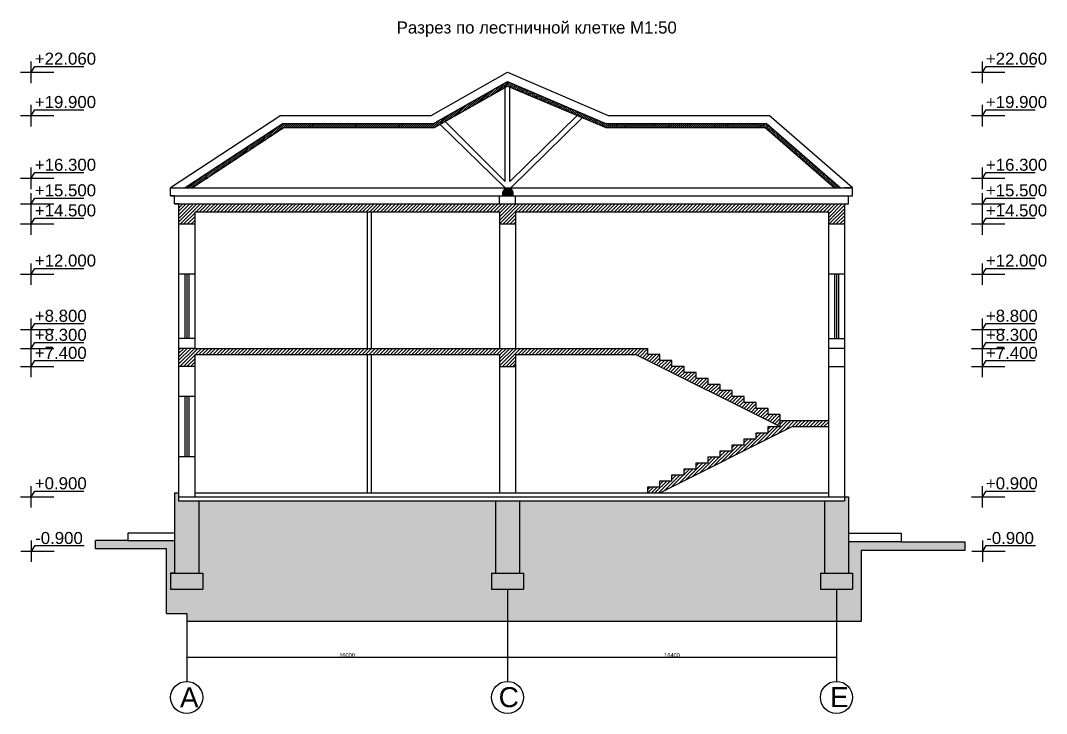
# Model space of a CAD drawing. Header units: millimetres. Extents: x -4280 to 435011, y -161394 to 27828.
# Drawn here: x 104546 to 155704, y -25111 to 9418 of the extents above; entities that cross this region are included whole.
import ezdxf

# ---------------------------------------------------------------- set-up
doc = ezdxf.new("R2010")
doc.units = ezdxf.units.MM
doc.header["$MEASUREMENT"] = 0
for name, color, linetype in [('Fasad bokovoy', 7, 'Continuous'), ('Plan 2', 7, 'Continuous'), ('Razrez', 7, 'Continuous')]:
    doc.layers.add(name, color=color, linetype=linetype)
doc.styles.get("Standard").update_dxf_attribs({"font": 'arial.ttf'})
doc.dimstyles.new('GOST', dxfattribs={"dimtxt": 200, "dimasz": 100, "dimexe": 0.18, "dimexo": 0.06, "dimgap": 3, "dimtad": 1, "dimdec": 0, "dimzin": 0, "dimdsep": 46, "dimtxsty": 'Standard', "dimblk": 'ARCHTICK', "dimcen": 0.09, "dimclrt": 256, "dimadec": 0, "dimazin": 0, "dimtfac": 1, "dimtdec": 0, "dimtofl": 0, "dimtmove": 0, "dimatfit": 3, "dimldrblk": 'ARCHTICK', "dimfxl": 200, "dimfxlon": 1, "dimtolj": 1, "dimtzin": 0, "dimarcsym": 0})

# ---------------------------------------------------------------- blocks, each defined once
blk = doc.blocks.new('_ArchTick')
at = {"color": 0, "linetype": 'ByBlock', "const_width": 0.15}
blk.add_lwpolyline([(-0.5, -0.5), (0.5, 0.5)], dxfattribs=at)
blk = doc.blocks.new('*D328')
at = {"layer": 'Defpoints', "color": 0, "transparency": 16777216}
for p in [(112831, -18919), (128831, -18919), (128831, -22311)]:
    blk.add_point(p, dxfattribs=at)
at = {"layer": 'Razrez', "color": 0, "lineweight": -2, "transparency": 16777216}
for p, q in [((112831, -22111), (112831, -22311)), ((112831, -22311), (128831, -22311)), ((128831, -22111), (128831, -22311))]:
    blk.add_line(p, q, dxfattribs=at)
at = {"layer": 'Razrez', "color": 0, "lineweight": -2, "transparency": 16777216, "xscale": 100, "yscale": 100, "zscale": 100, "rotation": 180}
blk.add_blockref('_ArchTick', (112831, -22311), dxfattribs=at)
at = {"layer": 'Razrez', "color": 0, "lineweight": -2, "transparency": 16777216, "xscale": 100, "yscale": 100, "zscale": 100}
blk.add_blockref('_ArchTick', (128831, -22311), dxfattribs=at)
at = {"layer": 'Razrez', "transparency": 16777216, "insert": (120831, -22206), "char_height": 200, "attachment_point": 5}
blk.add_mtext('\\A1;16000', dxfattribs=at)
blk = doc.blocks.new('*D329')
at = {"layer": 'Defpoints', "color": 0, "transparency": 16777216}
for p in [(128831, -18919), (145231, -18919), (145231, -22311)]:
    blk.add_point(p, dxfattribs=at)
at = {"layer": 'Razrez', "color": 0, "lineweight": -2, "transparency": 16777216}
for p, q in [((128831, -22111), (128831, -22311)), ((128831, -22311), (145231, -22311)), ((145231, -22111), (145231, -22311))]:
    blk.add_line(p, q, dxfattribs=at)
at = {"layer": 'Razrez', "color": 0, "lineweight": -2, "transparency": 16777216, "xscale": 100, "yscale": 100, "zscale": 100, "rotation": 180}
blk.add_blockref('_ArchTick', (128831, -22311), dxfattribs=at)
at = {"layer": 'Razrez', "color": 0, "lineweight": -2, "transparency": 16777216, "xscale": 100, "yscale": 100, "zscale": 100}
blk.add_blockref('_ArchTick', (145231, -22311), dxfattribs=at)
at = {"layer": 'Razrez', "transparency": 16777216, "insert": (137031, -22206), "char_height": 200, "attachment_point": 5}
blk.add_mtext('\\A1;16400', dxfattribs=at)

msp = doc.modelspace()

# ---------------------------------------------------------------- hatches: boundary and pattern name
at = {"layer": 'Fasad bokovoy', "true_color": 0x000000}
h = msp.add_hatch(dxfattribs=at)
h.set_pattern_fill('ANSI31', color=18, scale=560)
h.set_pattern_definition([(45, (-26354.09, 110721.96), (-49.497475, 49.497475), [])])
h.paths.add_polyline_path([(117699, 4080.7), (125185.2, 4080.7), (128831, 6150.5), (133728.6, 4080.7), (141653.4, 4080.7), (145114.9, 1080.7), (145420.3, 1080.7), (141727.7, 4280.9), (133739.1, 4294.6), (128831, 6380.5), (125132.4, 4280.7), (117639.3, 4280.7), (112760.3, 1080.7), (113125, 1080.7)])
h = msp.add_hatch(color=18, dxfattribs=at)
h.dxf.hatch_style = 1
h.paths.add_polyline_path([(128990.2, 1080.7), (128704.3, 1080.7), (128602.5, 877.4), (128602.5, 680.7), (129091.3, 680.7), (129091.3, 877.4)])
h = msp.add_hatch(dxfattribs=at)
h.set_pattern_fill('ANSI31', color=18, scale=1000)
h.set_pattern_definition([(45, (-26354.09, 110721.96), (-88.38835, 88.38835), [])])
h.paths.add_polyline_path([(145631, 280.7), (112431, 280.7), (112431, -719.3), (113231, -719.3), (113231, -119.3), (128431, -119.3), (128431, -719.3), (129231, -719.3), (129231, -119.3), (144831, -119.3), (144831, -719.3), (145631, -719.3)])
h.paths.add_polyline_path([(135831, -6919.3), (113231, -6919.3), (112431, -6919.3), (112431, -7819.3), (113231, -7819.3), (113231, -7219.3), (128431, -7219.3), (128431, -7819.3), (129231, -7819.3), (129231, -7219.3), (135231, -7219.3), (142431, -10819.3), (142431, -10519.3), (142431, -10219.3), (141831, -10219.3), (141831, -9919.3), (141231, -9919.3), (141231, -9619.3), (140631, -9619.3), (140631, -9319.3), (140031, -9319.3), (140031, -9019.3), (139431, -9019.3), (139431, -8719.3), (138831, -8719.3), (138831, -8419.3), (138231, -8419.3), (138231, -8119.3), (137631, -8119.3), (137631, -7819.3), (137031, -7819.3), (137031, -7519.3), (136431, -7519.3), (136431, -7219.3), (135831, -7219.3)])
h = msp.add_hatch(dxfattribs=at)
h.set_pattern_fill('ANSI31', color=18, scale=1000)
h.set_pattern_definition([(45, (2045.94, 110721.96), (-88.38835, 88.38835), [])])
h.paths.add_polyline_path([(142431, -10519.3), (142431, -10819.3), (141831, -10819.3), (141831, -11119.3), (141231, -11119.3), (141231, -11419.3), (140631, -11419.3), (140631, -11719.3), (140031, -11719.3), (140031, -12019.3), (139431, -12019.3), (139431, -12319.3), (138831, -12319.3), (138831, -12619.3), (138231, -12619.3), (138231, -12919.3), (137631, -12919.3), (137631, -13219.3), (137031, -13219.3), (137031, -13519.3), (136431, -13519.3), (136431, -13819.3), (135831, -13819.3), (135831, -14119.3), (136431, -14119.3), (143031, -10819.3), (144831, -10819.3), (144831, -10519.3)])
h = msp.add_hatch(dxfattribs=at)
h.set_pattern_fill('GRAVEL', color=18, scale=560, angle=45)
h.set_pattern_definition([(273.012788, (1935.06, 111403.045), (395.9797975, -6731.656557), [75.3402, -7458.6893]), (229.969741, (1939.021, 111327.81), (4355.777772, 5147.737367), [129.2861, -12799.3179]), (177.510447, (1855.866, 111228.814), (8315.575747, -395.9797975), [91.1613, -9024.9783]), (312.273689, (1800.428, 110975.387), (-7523.616152, 8315.5757468), [117.7333, -11655.5925]), (337.833654, (1879.624, 110888.272), (-6731.656557, 2771.8585823), [115.4468, -11429.249]), (42.273689, (1986.54, 110844.714), (-8315.5757468, -7523.616152), [117.7333, -11655.5925]), (82.69424, (2073.654, 110923.91), (-1187.9393924, -9107.5353417), [155.6962, -15413.9152]), (117.255328, (2093.453, 111078.342), (-5939.696962, 11483.4141265), [146.9933, -14552.34]), (166.429566, (2026.137, 111209.015), (-8315.5757468, 1979.8989873), [118.132, -11695.081]), (220.236358, (1911.303, 111236.734), (4751.75757, 3959.797975), [134.8659, -6608.427]), (267.397438, (1808.348, 111149.618), (-395.9797975, -9107.5353417), [174.4109, -17266.69]), (183.814075, (2196.41, 111363.447), (-5147.737367, -395.979797), [59.5286, -5893.3531]), (216.469234, (2137.01, 111359.488), (5939.696962, 4355.777772), [113.2527, -11212.0464]), (270, (2045.94, 111292.17), (395.9798, -395.9798), [79.1958, -712.7638]), (248.19859, (1970.7, 111311.97), (1187.939392, 2771.858582), [42.6485, -4222.1845]), (336.80141, (1954.86, 111272.37), (-1583.91919, 791.959595), [60.3137, -2955.3786]), (75.963757, (2010.3, 111248.61), (395.979797, 1979.898987), [97.9602, -3167.3728]), (206.56505, (2034.06, 111343.65), (1187.9394, 395.9798), [70.835, -1700.0405]), (61.38954, (1725.192, 111042.704), (2771.858582, 5147.737367), [99.232, -9823.9933]), (115.346176, (1772.71, 111129.82), (2771.858582, -5939.696962), [83.2502, -8241.7483]), (338.19859, (1954.86, 111422.844), (-2771.858582, 1187.939392), [85.2964, -4179.5365]), (28.61046, (2034.056, 111391.166), (-5147.737367, -2771.858582), [99.232, -9823.9933]), (24.443955, (1970.7, 110797.196), (-2771.858582, -1187.939392), [95.6928, -4688.9493]), (339.77514, (2057.815, 110836.794), (-6335.6767594, 2375.878785), [80.1797, -7937.8001]), (111.80141, (2354.8, 111030.824), (-1187.939392, 2771.858582), [85.2964, -4179.5365]), (62.354025, (2323.122, 111110.02), (-3563.818177, -6731.656557), [93.8734, -9293.4372]), (114.443955, (2160.77, 110836.794), (1187.939392, -2771.858582), [47.8464, -4736.7957]), (146.30993, (2331.04, 111007.07), (-1979.89899, 1187.93939), [28.5544, -2826.8965]), (210.96376, (2307.28, 111022.9), (1583.91919, 791.959595), [115.4468, -2193.4924]), (231.009006, (2208.288, 110963.508), (3563.818177, 4355.777772), [106.988, -10591.797]), (348.69007, (2045.94, 111212.98), (-1187.93939, 395.9798), [80.7643, -1938.3444]), (38.157227, (2125.132, 111197.136), (7523.6161518, 5939.696962), [141.0046, -13959.435]), (105.945396, (2236.006, 111284.25), (1187.939392, -4355.777772), [57.6554, -5707.8975]), (135, (2220.17, 111339.7), (-791.9596, 6e-14), [33.6, -526.4]), (165.256437, (2188.49, 110967.468), (4355.777772, -1187.939392), [77.7974, -7701.9712]), (93.012788, (2113.252, 110987.267), (-395.9797975, 6731.656557), [150.6803, -7383.3491]), (45, (2105.33, 111137.74), (0, 791.9596), [145.6, -414.4]), (10.304846, (2208.288, 111240.694), (6731.656557, 1187.9393924), [88.5438, -8765.8336]), (299.054604, (2295.4, 111256.53), (1187.939392, -1979.898987), [81.5371, -3995.3244]), (252.645975, (2335, 111185.256), (-3563.8181772, -11483.4141265), [132.7564, -13142.9055]), (220.426079, (2295.403, 111058.543), (-5543.7171645, -4751.7575696), [140.4474, -13904.2811])])
h.paths.add_polyline_path([(113431, -14519.3), (112431, -14519.3), (112431, -14119.3), (112231, -14119.3), (112231, -18119.3), (113431, -18119.3)])
h.paths.add_polyline_path([(113631, -18919.3), (113631, -18119.3), (112031, -18119.3), (112031, -18919.3)])
h.paths.add_polyline_path([(128231, -18119.3), (129431, -18119.3), (129431, -14519.3), (128231, -14519.3)])
h.paths.add_polyline_path([(128031, -18119.3), (128031, -18919.3), (129631, -18919.3), (129631, -18119.3)])
h.paths.add_polyline_path([(144631, -18119.3), (145831, -18119.3), (145831, -14319.3), (145631, -14319.3), (145631, -14519.3), (144631, -14519.3)])
h.paths.add_polyline_path([(144431, -18119.3), (144431, -18919.3), (146031, -18919.3), (146031, -18119.3)])
at = {"layer": 'Fasad bokovoy', "true_color": 0x939598}
h = msp.add_hatch(dxfattribs=at)
h.set_pattern_fill('EARTH', color=252, scale=2000, angle=45)
h.set_pattern_definition([(45, (-26354.1, 110721.96), (0, 707.1068), [500, -500]), (45, (-26486.67, 110854.54), (0, 707.1068), [500, -500]), (45, (-26619.25, 110987.13), (0, 707.1068), [500, -500]), (135, (-26619.25, 111075.5), (-707.1068, 6e-14), [500, -500]), (135, (-26486.67, 111208.1), (-707.1068, 6e-14), [500, -500]), (135, (-26354.1, 111340.7), (-707.1068, 6e-14), [500, -500])])
h.paths.add_polyline_path([(128031, -18119.3), (128231, -18119.3), (128231, -14519.3), (113431, -14519.3), (113431, -18119.3), (113631, -18119.3), (113631, -18919.3), (112031, -18919.3), (112031, -18119.3), (112231, -18119.3), (112231, -16487.8), (109904.7, -16487.8), (108286.5, -16487.8), (108282.9, -16905.5), (111832.9, -16905.5), (111832.9, -20133.1), (112831, -20133.1), (112831, -20519.3), (128831, -20519.3), (128831, -18919.3), (128031, -18919.3)])
h.paths.add_polyline_path([(144431, -18119.3), (144631, -18119.3), (144631, -14519.3), (129431, -14519.3), (129431, -18119.3), (129631, -18119.3), (129631, -18919.3), (128831, -18919.3), (128831, -20519.3), (145231, -20519.3), (145231, -18919.3), (144431, -18919.3)])
h.paths.add_polyline_path([(146455.5, -16984.7), (151631.4, -16984.7), (151631.4, -16566.1), (148454.3, -16566.1), (145831, -16566.1), (145831, -18119.3), (146031, -18119.3), (146031, -18919.3), (145231, -18919.3), (145231, -20519.3), (146455.5, -20519.3)])

# ---------------------------------------------------------------- linework, layer by layer
at = {"layer": 'Fasad bokovoy'}
for p, q in [((105081.9, 6304.7), (105081.9, 7376.2)), ((152506.6, 6304.7), (152506.6, 7376.2)), ((104545.9, 6840.2), (106208.1, 6840.2)), ((105081.9, 6840.4), (105263.9, 7129.5)), ((105263.9, 7129.5), (107709.9, 7129.5)), ((125026.8, 4680.7), (128831, 6840.4)), ((128831, 6840.4), (133854.9, 4680.7)), ((151970.6, 6840.2), (153632.8, 6840.2)), ((152506.6, 6840.4), (152688.6, 7129.5)), ((152688.6, 7129.5), (155134.6, 7129.5)), ((125132.4, 4280.7), (128831, 6380.5)), ((125185.2, 4080.7), (128831, 6150.5)), ((128831, 6380.5), (133739.1, 4294.6)), ((128831, 6150.5), (133728.6, 4080.7)), ((128717, 1401.2), (128717, 6085.8)), ((105081.9, 4144.9), (105081.9, 5216.5)), ((152506.6, 4144.9), (152506.6, 5216.5)), ((104545.9, 4680.5), (106208.1, 4680.5)), ((105081.9, 4680.7), (105263.9, 4969.8)), ((105263.9, 4969.8), (107709.9, 4969.8)), ((117519.8, 4680.7), (112031, 1080.7)), ((117519.8, 4680.7), (125026.8, 4680.7)), ((133854.9, 4680.7), (141877.2, 4680.7)), ((146031, 1080.7), (141877.2, 4680.7)), ((151970.6, 4680.5), (153632.8, 4680.5)), ((152506.6, 4680.7), (152688.6, 4969.8)), ((152688.6, 4969.8), (155134.6, 4969.8)), ((117639.3, 4280.7), (112760.3, 1080.7)), ((117639.3, 4280.7), (125132.4, 4280.7)), ((133739.1, 4294.6), (141727.7, 4280.9)), ((145420.3, 1080.7), (141727.7, 4280.9)), ((117699, 4080.7), (113125, 1080.7)), ((117699, 4080.7), (125185.2, 4080.7)), ((133728.6, 4080.7), (141653.4, 4080.7)), ((145114.9, 1080.7), (141653.4, 4080.7)), ((105081.9, 1019.7), (105081.9, 2091.2)), ((152506.6, 1019.7), (152506.6, 2091.2)), ((104545.9, 1555.2), (106208.1, 1555.2)), ((105081.9, 1555.5), (105263.9, 1844.5)), ((105263.9, 1844.5), (107709.9, 1844.5)), ((151970.6, 1555.2), (153632.8, 1555.2)), ((152506.6, 1555.5), (152688.6, 1844.5)), ((152688.6, 1844.5), (155134.6, 1844.5)), ((112031, 1080.7), (145631, 1080.7)), ((119431, 1080.7), (141631, 1080.7)), ((128704.3, 1080.7), (128602.5, 877.4)), ((128990.2, 1080.7), (129091.3, 877.4)), ((146031, 1080.7), (145631, 1080.7)), ((105081.9, -254.9), (105081.9, 816.7)), ((105081.9, 280.9), (105263.9, 570)), ((105263.9, 570), (107709.9, 570)), ((128431, 280.7), (128431, 680.7)), ((129231, 280.7), (129231, 680.7)), ((152506.6, -254.9), (152506.6, 816.7)), ((152506.6, 280.9), (152688.6, 570)), ((152688.6, 570), (155134.6, 570)), ((104545.9, 280.7), (106208.1, 280.7)), ((151970.6, 280.7), (153632.8, 280.7)), ((105081.9, -1255.1), (105081.9, -183.5)), ((105081.9, -719.3), (105263.9, -430.2)), ((105263.9, -430.2), (107709.9, -430.2)), ((152506.6, -1255.1), (152506.6, -183.5)), ((152506.6, -719.3), (152688.6, -430.2)), ((152688.6, -430.2), (155134.6, -430.2)), ((104545.9, -719.5), (106208.1, -719.5)), ((151970.6, -719.5), (153632.8, -719.5)), ((105081.9, -3754.9), (105081.9, -2683.3)), ((105081.9, -3219.1), (105263.9, -2930)), ((105263.9, -2930), (107709.9, -2930)), ((152506.6, -3754.9), (152506.6, -2683.3)), ((152506.6, -3219.1), (152688.6, -2930)), ((152688.6, -2930), (155134.6, -2930)), ((104545.9, -3219.3), (106208.1, -3219.3)), ((113231, -3219.3), (112431, -3219.3)), ((145631, -3219.3), (144831, -3219.3)), ((151970.6, -3219.3), (153632.8, -3219.3)), ((105081.9, -6508.9), (105081.9, -5437.4)), ((152506.6, -6508.9), (152506.6, -5437.4)), ((104545.9, -5973.4), (106208.1, -5973.4)), ((105081.9, -5973.2), (105263.9, -5684.1)), ((105263.9, -5684.1), (107709.9, -5684.1)), ((151970.6, -5973.4), (153632.8, -5973.4)), ((152506.6, -5973.2), (152688.6, -5684.1)), ((152688.6, -5684.1), (155134.6, -5684.1)), ((105081.9, -7455.1), (105081.9, -6383.5)), ((105081.9, -6919.3), (105263.9, -6630.2)), ((105263.9, -6630.2), (107709.9, -6630.2)), ((113231, -6419.3), (112431, -6419.3)), ((144831, -6419.3), (145631, -6419.3)), ((152506.6, -7455.1), (152506.6, -6383.5)), ((152506.6, -6919.3), (152688.6, -6630.2)), ((152688.6, -6630.2), (155134.6, -6630.2)), ((104545.9, -6919.5), (106208.1, -6919.5)), ((145631, -6919.3), (144831, -6919.3)), ((151970.6, -6919.5), (153632.8, -6919.5)), ((105081.9, -8354.9), (105081.9, -7283.3)), ((105081.9, -7819.1), (105263.9, -7530)), ((105263.9, -7530), (107709.9, -7530)), ((152506.6, -8354.9), (152506.6, -7283.3)), ((152506.6, -7819.1), (152688.6, -7530)), ((152688.6, -7530), (155134.6, -7530)), ((104545.9, -7819.3), (106208.1, -7819.3)), ((144831, -7819.3), (145631, -7819.3)), ((151970.6, -7819.3), (153632.8, -7819.3)), ((113231, -9319.3), (112431, -9319.3)), ((113231, -12319.3), (112431, -12319.3)), ((105081.9, -14854.9), (105081.9, -13783.3)), ((152506.6, -14854.9), (152506.6, -13783.3)), ((104545.9, -14319.3), (106208.1, -14319.3)), ((105081.9, -14319.1), (105263.9, -14030)), ((105263.9, -14030), (107709.9, -14030)), ((145831, -14319.3), (145831, -16119.3)), ((151970.6, -14319.3), (153632.8, -14319.3)), ((152506.6, -14319.1), (152688.6, -14030)), ((152688.6, -14030), (155134.6, -14030)), ((145831, -16119.3), (148454.3, -16119.3)), ((148454.3, -16119.3), (148454.3, -16566.1)), ((105098, -17559.7), (105098, -16488.1)), ((105098, -17023.9), (105280, -16734.8)), ((105280, -16734.8), (107726, -16734.8)), ((108282.9, -16905.5), (108286.5, -16487.8)), ((109904.7, -16487.8), (112231, -16487.8)), ((148454.3, -16566.1), (145831, -16566.1)), ((148454.3, -16566.1), (151631.4, -16566.1)), ((151631.4, -16566.1), (151631.4, -16984.7)), ((152522.7, -17559.7), (152522.7, -16488.1)), ((152522.7, -17023.9), (152704.7, -16734.8)), ((152704.7, -16734.8), (155150.7, -16734.8)), ((104562, -17024.1), (106224.2, -17024.1)), ((111832.9, -16905.5), (108282.9, -16905.5)), ((111832.9, -20133.1), (111832.9, -16905.5)), ((151631.4, -16984.7), (146455.5, -16984.7)), ((146455.5, -16984.7), (146455.5, -20519.3)), ((151986.7, -17024.1), (153648.9, -17024.1)), ((111832.9, -20133.1), (112831, -20133.1))]:
    msp.add_line(p, q, dxfattribs=at)
at = {"layer": 'Fasad bokovoy', "color": 152, "true_color": 0x2776bb}
for p, q in [((112731, -3219.3), (112731, -6419.3)), ((112831, -3219.3), (112831, -6419.3)), ((112931, -3219.3), (112931, -6419.3)), ((145131, -3219.3), (145131, -6419.3)), ((145231, -3219.3), (145231, -6419.3)), ((145331, -3219.3), (145331, -6419.3)), ((112731, -9319.3), (112731, -12319.3)), ((112831, -9319.3), (112831, -12319.3)), ((112931, -9319.3), (112931, -12319.3))]:
    msp.add_line(p, q, dxfattribs=at)
at = {"layer": 'Fasad bokovoy'}
msp.add_lwpolyline([(112231, -16119.3), (109904.7, -16119.3), (109904.7, -16487.8), (108286.5, -16487.8)], dxfattribs=at)
at = {"layer": 'Razrez'}
for p, q in [((128945.8, 1401.2), (128945.8, 6102)), ((128945.8, 1401.2), (132299.9, 4684.5)), ((128704.3, 1080.7), (125472.9, 4244)), ((128717, 1401.2), (125728, 4388.8)), ((128990.2, 1080.7), (132559.6, 4574.7)), ((112031, 1080.7), (146031, 1080.7)), ((112031, 680.7), (112031, 1080.7)), ((146031, 680.7), (146031, 1080.7)), ((112031, 680.7), (146031, 680.7)), ((112231, 680.7), (112031, 680.7)), ((112231, 280.7), (112231, 680.7)), ((145831, 280.7), (145831, 680.7)), ((145831, 680.7), (146031, 680.7)), ((112231, 280.7), (145631, 280.7)), ((112431, 280.7), (112231, 280.7)), ((112431, 280.7), (112431, -14519.3)), ((145631, 280.7), (145831, 280.7)), ((145631, 280.7), (145631, -14519.3)), ((113231, -119.3), (128431, -119.3)), ((113231, -119.3), (113231, -6919.3)), ((121831, -119.3), (121831, -6919.3)), ((122031, -119.3), (122031, -6919.3)), ((128431, -119.3), (128431, -6919.3)), ((129231, -119.3), (129231, -6919.3)), ((129231, -119.3), (144831, -119.3)), ((144831, -119.3), (144831, -14319.3)), ((112431, -719.3), (113231, -719.3)), ((128431, -719.3), (129231, -719.3)), ((144831, -719.3), (145631, -719.3)), ((113231, -6919.3), (112431, -6919.3)), ((113231, -6919.3), (135831, -6919.3)), ((135831, -7219.3), (135831, -6919.3)), ((113231, -7219.3), (128431, -7219.3)), ((113231, -7219.3), (113231, -14319.3)), ((121831, -7219.3), (121831, -14119.3)), ((122031, -7219.3), (122031, -14119.3)), ((128431, -7219.3), (128431, -14119.3)), ((129231, -7219.3), (129231, -14119.3)), ((129231, -7219.3), (135231, -7219.3)), ((135231, -7219.3), (142431, -10819.3)), ((136431, -7219.3), (135831, -7219.3)), ((136431, -7519.3), (136431, -7219.3)), ((137031, -7519.3), (136431, -7519.3)), ((137031, -7819.3), (137031, -7519.3)), ((113231, -7819.3), (112431, -7819.3)), ((128431, -7819.3), (129231, -7819.3)), ((137631, -7819.3), (137031, -7819.3)), ((137631, -8119.3), (137631, -7819.3)), ((138231, -8119.3), (137631, -8119.3)), ((138231, -8419.3), (138231, -8119.3)), ((138831, -8419.3), (138231, -8419.3)), ((138831, -8719.3), (138831, -8419.3)), ((139431, -8719.3), (138831, -8719.3)), ((139431, -9019.3), (139431, -8719.3)), ((140031, -9019.3), (139431, -9019.3)), ((140031, -9319.3), (140031, -9019.3)), ((140631, -9319.3), (140031, -9319.3)), ((140631, -9619.3), (140631, -9319.3)), ((141231, -9619.3), (140631, -9619.3)), ((141231, -9919.3), (141231, -9619.3)), ((141831, -9919.3), (141231, -9919.3)), ((141831, -10219.3), (141831, -9919.3)), ((142431, -10219.3), (141831, -10219.3)), ((142431, -10519.3), (142431, -10219.3)), ((142431, -10819.3), (142431, -10519.3)), ((142431, -10519.3), (144831, -10519.3)), ((136431, -14119.3), (143031, -10819.3)), ((141231, -11419.3), (141231, -11119.3)), ((141231, -11119.3), (141831, -11119.3)), ((141831, -11119.3), (141831, -10819.3)), ((141831, -10819.3), (142431, -10819.3)), ((143031, -10819.3), (144831, -10819.3)), ((140031, -12019.3), (140031, -11719.3)), ((140031, -11719.3), (140631, -11719.3)), ((140631, -11719.3), (140631, -11419.3)), ((140631, -11419.3), (141231, -11419.3)), ((139431, -12319.3), (139431, -12019.3)), ((139431, -12019.3), (140031, -12019.3)), ((138231, -12919.3), (138231, -12619.3)), ((138231, -12619.3), (138831, -12619.3)), ((138831, -12619.3), (138831, -12319.3)), ((138831, -12319.3), (139431, -12319.3)), ((137031, -13519.3), (137031, -13219.3)), ((137031, -13219.3), (137631, -13219.3)), ((137631, -13219.3), (137631, -12919.3)), ((137631, -12919.3), (138231, -12919.3)), ((136431, -13819.3), (136431, -13519.3)), ((136431, -13519.3), (137031, -13519.3)), ((112231, -14119.3), (112431, -14119.3)), ((112231, -14119.3), (112231, -18119.3)), ((112431, -14119.3), (112431, -14519.3)), ((112431, -14319.3), (145831, -14319.3)), ((113231, -14119.3), (144831, -14119.3)), ((135831, -14119.3), (135831, -13819.3)), ((135831, -13819.3), (136431, -13819.3)), ((145831, -14319.3), (145831, -18119.3)), ((112431, -14519.3), (145631, -14519.3)), ((113431, -14519.3), (113431, -18119.3)), ((128231, -14519.3), (128231, -18119.3)), ((129431, -14519.3), (129431, -18119.3)), ((144631, -14519.3), (144631, -18119.3)), ((112231, -18119.3), (112031, -18119.3)), ((112031, -18119.3), (113631, -18119.3)), ((112031, -18119.3), (112031, -18919.3)), ((113631, -18119.3), (113631, -18919.3)), ((128031, -18119.3), (129631, -18119.3)), ((128031, -18119.3), (128031, -18919.3)), ((128031, -18119.3), (129631, -18119.3)), ((129631, -18119.3), (129631, -18919.3)), ((144431, -18119.3), (144431, -18919.3)), ((144431, -18119.3), (146031, -18119.3)), ((144631, -18119.3), (145831, -18119.3)), ((146031, -18119.3), (146031, -18919.3)), ((146031, -18119.3), (146031, -18919.3)), ((112031, -18919.3), (113631, -18919.3)), ((128031, -18919.3), (129631, -18919.3)), ((128831, -18919.3), (128831, -23511.3)), ((144431, -18919.3), (146031, -18919.3)), ((145231, -18919.3), (145231, -23511.3)), ((112831, -20133.1), (112831, -23511.3)), ((112831, -20519.3), (146476.3, -20519.3))]:
    msp.add_line(p, q, dxfattribs=at)
msp.add_lwpolyline([(129091.3, 877.4), (129091.3, 677.4), (128602.5, 677.4), (128602.5, 877.4)], dxfattribs=at)
for centre in [(112831, -24311.3), (128831, -24311.3), (145231, -24311.3)]:
    msp.add_circle(centre, 800, dxfattribs=at)

# ---------------------------------------------------------------- texts
at = {"layer": 'Plan 2', "insert": (123302.1, 9370.9), "char_height": 600, "attachment_point": 1}
msp.add_mtext_dynamic_manual_height_columns('Разрез по лестничной клетке М1:50 ', width=14506.654, gutter_width=1, heights=[0], dxfattribs=at)
at = {"layer": 'Razrez', "attachment_point": 1}
for s, width, gutter_width, insert, char_height in [('+22.060', 2021.618, 2, (105259.4, 7817.9), 600), ('+22.060', 2021.618, 2, (152684.1, 7817.9), 600), ('+19.900', 2021.618, 2, (105259.4, 5658.2), 600), ('+19.900', 2021.618, 2, (152684.1, 5658.2), 600), ('+16.300', 2021.618, 2, (105259.4, 2532.9), 600), ('+16.300', 2021.618, 2, (152684.1, 2532.9), 600), ('+15.500', 2021.618, 2, (105259.4, 1258.4), 600), ('+15.500', 2021.618, 2, (152684.1, 1258.4), 600), ('+14.500', 2021.618, 2, (105259.4, 258.2), 600), ('+14.500', 2021.618, 2, (152684.1, 258.2), 600), ('+12.000', 2021.618, 2, (105259.4, -2241.6), 600), ('+12.000', 2021.618, 2, (152684.1, -2241.6), 600), ('+8.800', 2021.618, 2, (105259.4, -4995.7), 600), ('+8.800', 2021.618, 2, (152684.1, -4995.7), 600), ('+8.300', 2021.618, 2, (105259.4, -5941.8), 600), ('+8.300', 2021.618, 2, (152684.1, -5941.8), 600), ('+7.400', 2021.618, 2, (105259.4, -6841.6), 600), ('+7.400', 2021.618, 2, (152684.1, -6841.6), 600), ('+0.900', 2021.618, 2, (105259.4, -13341.6), 600), ('+0.900', 2021.618, 2, (152684.1, -13341.6), 600), ('-0.900', 2021.618, 2, (105275.5, -16067.7), 600), ('-0.900', 2021.618, 2, (152700.2, -16067.7), 600), ('A', 997.302, 1.42, (112495.5, -23810.2), 997.3), ('C', 997.302, 1.42, (128388.5, -23800.7), 997.3), ('E', 997.302, 1.42, (144910.6, -23797.8), 997.3)]:
    msp.add_mtext_dynamic_manual_height_columns(s, width=width, gutter_width=gutter_width, heights=[0], dxfattribs=dict(at, insert=insert, char_height=char_height))

# ---------------------------------------------------------------- dimensions: what is measured, and where the dimension line sits
at = {"layer": 'Razrez'}
dim = msp.add_linear_dim(base=(128831, -22311.3), p1=(112831, -18919.3), p2=(128831, -18919.3), dimstyle='GOST', dxfattribs=at)
dim.commit()
dim.dimension.update_dxf_attribs({"geometry": '*D328', "text_midpoint": (120831, -22206.2)})
dim = msp.add_linear_dim(base=(145231, -22311.3), p1=(128831, -18919.3), p2=(145231, -18919.3), dimstyle='GOST', override={"dimtmove": 1}, dxfattribs=at)
dim.commit()
dim.dimension.update_dxf_attribs({"geometry": '*D329', "text_midpoint": (137031, -22206.2)})

doc.saveas('drawing.dxf')
